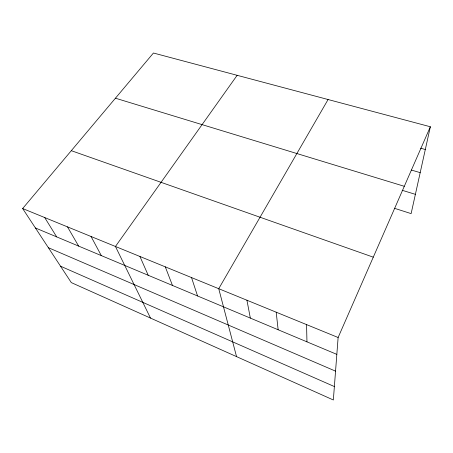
<?xml version="1.0" encoding="UTF-8"?>
<svg xmlns="http://www.w3.org/2000/svg" width="453" height="453" viewBox="0 0 453 453"><rect width="100%" height="100%" fill="white"/><g stroke="black" fill="none" stroke-linecap="round" stroke-linejoin="round"><path stroke-width="0.68" d="M430.35 126.761L338.125 337.508L333.346 399.982L71.297 282.598L22.65 208.539L153.437 53.018L430.35 126.761L411.12 213.618L394.353 208.255M328.085 99.524L218.737 288.697L236.545 356.619M237.151 75.311L115.447 246.472L150.498 318.074M420.611 148.193L425.31 149.513M411.42 170.062L420.191 172.644M115.441 98.199L404.297 186.302M402.156 190.277L415.384 194.348M71.308 150.679L373.283 257.168M22.65 208.539L338.125 337.508M35.413 227.967L336.834 354.371M48.375 247.695L335.554 371.143M60.521 266.194L334.371 386.556M44.7 217.553L56.682 236.885M67.491 226.868L78.635 246.092M91.059 236.506L101.302 255.594M139.937 256.489L148.205 275.265M165.288 266.851L172.463 285.441M191.534 277.581L197.548 295.956M246.936 300.226L250.339 318.097M276.188 312.191L278.148 329.756M306.568 324.608L306.958 341.839"/></g></svg>
